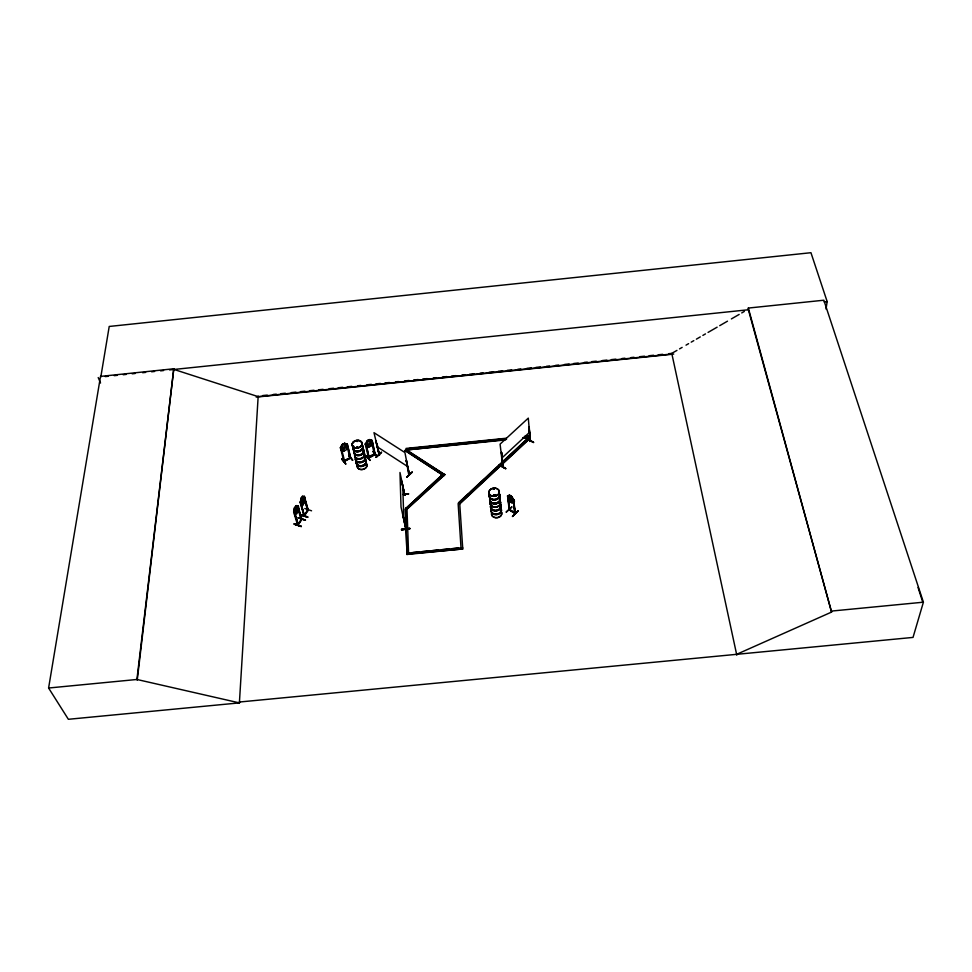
<?xml version="1.0" encoding="UTF-8"?>
<svg xmlns="http://www.w3.org/2000/svg" width="972" height="972" viewBox="0 0 972 972"><rect width="100%" height="100%" fill="white"/><g stroke="black" fill="none" stroke-linecap="round" stroke-linejoin="round"><path stroke-width="1.46" d="M509.911 509.632L515.476 513.009L514.65 513.362L513.471 499.401L515.525 513.544L509.17 509.826M514.686 512.888L515.33 513.714L513.289 499.681M509.595 509.632L509.377 509.073M294.151 523.896L301.308 526.472L294.176 523.859M300.567 514.625C322.51 522.013 285.233 510.409 307.638 516.849M300.627 514.844L307.687 517.128M301.247 526.532L294.188 524.187L301.259 526.447M308.124 509.595L304.078 515.938L300.105 502.39L300.713 501.917L304.37 516.01L300.409 502.427L301.041 498.272L302.462 496.242L303.726 497.482M307.857 509.425L307.808 510.665L308.27 510.021M304.783 515.427C304.564 514.042 303.385 515.78 304.783 515.379M736.618 654.338L831.57 612.081L748.233 309.181L748.331 308.063L823.843 300.214L923.4 602.19L913.024 637.413L239.452 702.015L239.513 702.878L68.368 719.292L48.6 688.018L100.517 376.395L173.781 368.777L136.918 679.477L239.391 702.89L258.188 396.017M294.224 511.138L293.593 511.758L297.663 525.269L301.77 518.793L301.235 519.716M239.391 702.89L239.452 702.015M297.882 524.746L298.173 524.273M409.419 474.19L406.247 460.582L408.738 474.603L408.945 473.838M408.629 474.057L409.491 474.64L406.818 463.535M494.736 495.684L494.554 494.906M494.748 495.027L494.639 495.756M495.161 495.526L494.092 494.845M493.339 489.05L494.25 488.952L493.363 489.135M494.153 494.845L493.825 495.939M494.177 488.782L493.861 489.159M493.825 495.088L493.715 495.744M409.03 474.336L409.236 474.907L404.935 452.563L374.001 432.686L379.347 455.358L377.197 444.35M379.542 455.163L378.971 454.823M137.246 680.084L173.781 368.777M343.116 444.483L342.849 446.768L344.027 448.201L345.109 445.553L343.869 444.083L343.08 444.435M404.34 494.104L404.753 495.258L399.978 472.489L401.011 506.971L405.737 528.464M405.907 528.877L402.724 514.783L403.04 515.342M404.644 494.772L404.765 494.578M367.914 440.668L367.866 443.985L368.789 444.447L370.101 442.77L368.667 440.267M826.018 309.035L827.16 301.587L810.952 252.708L109.216 326.458L100.796 377.063M301.113 504.565L303.033 504.784L305.038 498.563L304.406 496.4L302.377 496.303M293.775 511.916L294.48 507.712L295.938 505.671M293.848 511.94L294.552 507.736L295.063 512.499L296.351 512.438L297.724 508.514L297.238 506.898C293.459 504.869 299.947 505.136 298.55 508.004L297.894 512.135L296.448 514.176L294.516 514.091M357.113 441.592L357.441 441.021L356.76 441.385M356.894 447.606L357.332 446.67M356.627 447.339L356.59 447.728M356.76 447.715L357.684 447.618L357.259 446.78M297.894 512.135L298.526 507.931M356.675 441.3L357.332 441.239M304.2 499.11L302.863 503.022L301.612 503.071L301.041 498.272M831.57 612.081L748.331 308.063M375.058 453.803L374.171 454.046L374.925 453.632M374.414 454.216L374.208 454.179C366.007 456.925 366.274 460.777 375.168 454.301M374.354 454.495L368.339 457.496M368.315 457.727L375.156 454.349L372.191 440.523L369.36 439.575L367.064 440.741L365.314 444.253M342.217 444.508L342.12 449.04L343.954 449.526L346.615 446.61L344.574 443.39L342.217 444.508L340.455 447.958L342.266 444.556L344.598 443.305L347.429 444.277L344.525 443.329M350.576 457.508L350.005 457.897M340.552 447.922L341.293 447.497L340.419 447.764L343.942 461.712L350.698 458.006L347.381 444.228L346.542 444.471L347.356 444.338M341.172 447.485L344.513 460.85M350.455 457.836L343.76 461.493L344.392 460.619M370.271 460.278L365.982 455.71M530.433 440.498L529.728 441.191M530.469 440.996L529.023 426.817L529.898 441.458L530.481 440.948M503.253 465.867L502.512 466.694L501.516 452.296L503.229 466.402M503.314 466.317L502.779 466.779L501.516 452.296M307.577 510.434L304.005 496.473L307.857 510.604M308.197 510.13L304.37 515.95L300.47 501.844M298.38 524.722L297.954 525.342L301.867 519.34L297.833 505.865L301.466 519.947L301.527 518.708M308.233 510.142L304.406 496.4M342.302 444.605L340.419 447.764M347.915 446.44L346.202 449.915L343.833 451.117L341.002 450.158M370.842 446.136L372.555 442.71M304.272 514.82L307.711 510.312M304.819 508.502L311.562 510.81M300.105 502.39L300.713 501.917M298.295 517.979L305.536 520.069L298.222 517.784M301.478 518.781L301.077 519.388L301.672 519.194L297.979 507.141M298.003 524.236L301.369 519.607M298.027 525.232L294.212 511.163L298.343 524.819L294.37 512.56M530.384 440.486L529.655 440.826L530.105 440.304M530.396 441.033L529.874 441.094M503.265 465.916L502.512 466.694M505.61 468.383C487.215 457.156 517.104 475.502 500.519 465.855M371.596 440.863L371.511 440.729M343.76 460.935L349.713 457.897L350.127 458.395L346.542 444.471M304.005 496.473L308.002 509.911M307.82 509.498L307.747 510.106M512.754 515.986C529.388 499.997 501.017 527.832 518.088 510.762M512.742 516.217L518.149 511.005M512.208 503.083C506.339 499.912 516.557 505.719 514.042 499.766M506.12 511.977L511.843 507.056M506.4 512.123L511.782 506.971M515.233 513.69L509.049 509.753L507.821 495.829L509.571 510.13L509.887 509.486M508.101 496.242L507.542 495.939L507.858 498.162M510.81 496.352C509.207 494.882 509.462 499.219 510.519 499.632L511.819 499.657L510.871 496.303M511.551 496.461L513.872 500.033L511.576 496.425L509.364 495.125L508.599 496.716L508.769 498.369L511.685 501.43L512.924 500.993L511.576 496.425L509.425 495.064L507.481 495.999M528.294 439.636L533.701 442.394L527.31 439.052M499.28 465.175L505.671 468.626M530.044 441.373L529.242 426.951M523.045 438.141L529.035 437.534L530.214 438.238L459.792 503.897L458.541 502.706L528.999 437.096L530.177 437.801L459.72 503.472L458.14 503.63L460.983 547.394M458.614 503.132L468.516 493.898M470.715 491.856L485.016 478.528M488.321 475.454L526.836 439.587M501.637 458.237L529.485 432.358M341.78 458.954L345.777 464.021L341.816 458.93M341.78 459.234L345.777 464.021M369.968 460.461L366.007 455.649M405.932 508.405L442.539 474.555L405.932 508.405L407.074 509.17L444.812 474.761L406.077 449.574L405.032 450.498L443.767 475.721L405.032 450.498M458.541 502.706L459.72 503.472L462.757 548.961L406.976 554.477L405.409 508.903L406.989 508.745L444.739 474.336M412.079 472.064L406.685 477.276L412.116 472.113M412.164 472.331L406.709 477.24M406.782 460.922L406.053 460.752M376.091 457.229L381.534 452.417M376.152 457.314L381.498 452.211L376.055 457.022M405.117 450.923L406.162 450L505.063 439.964M376.371 441.555L375.848 441.227L379.238 455.37M305.33 520.299L298.185 517.797M350.685 458.067L347.162 444.131M404.668 494.201L404.753 495.258L401.691 480.97L404.474 495.295M494.019 495.927L494.918 495.744M530.25 440.79L528.294 418.13L500.082 444.131L502.779 466.779M350.442 457.35L350.102 458.371M668.748 353.699L671.774 353.383L676.949 350.394M679.549 348.887L682.137 347.393M686.025 345.145L688.613 343.651M691.214 342.144L693.801 340.65M696.389 339.155L700.277 336.907M702.865 335.401L705.465 333.906M708.053 332.412L717.129 327.163M719.717 325.669L727.493 321.173M731.381 318.925L739.157 314.43M741.745 312.923L744.345 311.429M373.041 451.543L377.476 456.403L373.139 451.737M373.479 451.628L377.185 456.512M368.582 447.424L370.806 446.075M343.638 461.032L349.859 458.067M352.581 460.327L348.669 455.54L352.557 460.023M367.951 440.729L368.704 440.316M365.229 443.997L365.982 443.718L369.068 457.691L365.994 443.827L365.229 443.997L368.582 457.921M533.458 442.576L527.286 438.761M352.642 460.242L348.644 455.236M509.316 509.583L508.125 498.587M509.656 510.13L508.55 497.567M401.715 481.541L404.741 495.198M403.222 494.359L408.592 493.8L403.186 494.432M403.222 494.602L408.605 494.031M105.28 376.601L108.269 376.286M114.246 375.666L117.235 375.35M123.213 374.73L126.202 374.427M132.18 373.807L135.169 373.491M142.641 372.713L145.63 372.41M151.608 371.778L154.597 371.474M160.574 370.854L163.563 370.539M169.541 369.919L748.391 309.764M824.183 301.891L827.16 301.587M401.594 529.764C426.902 526.192 384.499 531.878 409.82 528.865M401.521 529.133L409.759 528.27M401.582 529.412L409.807 528.549M262.719 395.555L267.239 395.094M273.278 394.462L276.303 394.158M280.835 393.684L285.355 393.223M291.393 392.603L295.925 392.129M300.457 391.667L304.977 391.194M309.509 390.732L314.041 390.27M318.561 389.796L323.093 389.335M329.131 388.715L333.663 388.241M338.183 387.779L342.715 387.306M347.247 386.844L351.767 386.37M357.805 385.75L360.831 385.447M366.869 384.815L371.389 384.353M375.921 383.891L380.453 383.418M384.985 382.956L389.505 382.482M395.543 381.862L398.569 381.546M404.607 380.927L409.127 380.465M413.659 379.991L418.191 379.53M422.711 379.068L427.243 378.594M433.281 377.974L436.294 377.658M442.333 377.039L446.865 376.577M451.397 376.103L455.917 375.642M461.955 375.022L464.981 374.706M469.512 374.244L474.032 373.77M480.071 373.151L483.096 372.835M489.135 372.215L493.655 371.754M498.186 371.28L502.718 370.818M507.238 370.344L511.77 369.882M517.809 369.263L520.822 368.947M526.86 368.327L531.392 367.853M535.924 367.392L540.444 366.93M546.483 366.298L549.508 365.994M555.547 365.375L558.56 365.059M564.598 364.439L569.13 363.965M573.662 363.504L578.182 363.03M584.221 362.41L587.246 362.106M591.766 361.633L596.298 361.171M602.336 360.551L606.868 360.077M611.388 359.616L615.92 359.142M621.958 358.522L624.972 358.206M631.01 357.587L634.036 357.283M640.074 356.651L644.594 356.189M649.126 355.728L653.658 355.254M658.178 354.792L662.71 354.318M671.895 353.978L258.151 396.625L174.024 369.457M256.158 397.123L673.73 354.087M444.812 474.761L406.162 450L406.041 448.42L506.4 438.226M524.382 436.404L528.877 435.942L529.035 437.534L523.009 437.704M409.115 448.542L415.105 447.934M418.106 447.63L424.096 447.023M428.591 446.561L434.569 445.954M437.57 445.65L442.066 445.2M446.549 444.739L452.539 444.131M457.034 443.669L461.53 443.22M466.025 442.758L472.003 442.151M476.499 441.701L480.994 441.239M485.49 440.79L491.48 440.182M494.469 439.879L500.459 439.271M525.913 436.683L528.877 435.942M506.521 439.38L406.162 450M405.409 508.903L407.074 509.17L405.846 507.979M406.989 508.745L408.556 553.007L406.928 553.165L462.672 547.649M412.954 552.57L418.981 551.975M421.994 551.671L429.527 550.93M432.54 550.626L438.566 550.031M441.58 549.739L449.113 548.986M452.126 548.694L458.152 548.099M406.891 554.064L462.757 548.961M831.777 611.048L923.4 602.19M48.6 688.018L136.918 679.477M301.041 504.541L303.033 504.699L304.358 502.731M295.853 505.732L297.578 505.792M357.149 466.305L357.186 466.305A4.981 3.742 -13 0 0 364.026 469.124A4.981 3.742 -13 0 0 365.581 462.793M302.073 501.394L303.167 500.932C303.944 500.167 302.547 495.987 301.66 497.943L301.794 500.446M300.409 502.427L301.113 498.296L303.033 504.784M298.246 524.321L298.064 525.245M341.05 450.218L343.881 451.166M365.776 446.403L368.607 447.339M369.396 439.623L371.365 442.855L368.692 445.771L366.894 445.273C365.108 441.689 368.825 437.74 372.13 440.583M377.039 446.683L407.645 466.536M379.408 454.629L376.043 441.069M344.659 461.287L344.21 460.655M507.785 498.138L510.069 501.734M98.196 377.549L100.553 383.029M918.03 587.465L922.635 601.802M298.027 509.036L301.223 519.874M371.316 440.717L374.427 454.702M371.924 440.377L375.071 454.422M671.774 353.383L736.8 655.189M403.016 514.747L405.871 528.865L405.761 527.869M513.471 499.401L514.893 513.131M405.494 509.328L406.976 554.477M402.773 486.389L403.854 520.725M499.292 497.312A5.212 4.07 -6.8 0 1 498.6 502.573A5.224 4.082 -6.8 0 1 491.905 503.253A5.224 4.082 -6.8 0 1 490.301 498.211A5.212 4.07 -6.8 0 0 491.917 503.241A5.212 4.07 -6.8 0 0 498.6 502.573A5.224 4.082 -6.8 0 0 499.304 497.312M499.341 497.057A5.297 4.131 -6.8 0 1 498.624 502.39A5.297 4.131 -6.8 0 1 491.844 503.071A5.297 4.131 -6.8 0 1 490.216 497.968M493.241 495.732A5.297 4.131 -6.8 0 1 494.59 495.465M500.288 501.479A5.224 4.082 -6.8 0 1 495.732 507.105A5.224 4.082 -6.8 0 1 490.265 502.475M500.276 501.309A5.224 4.082 -6.8 0 1 495.708 506.947A5.224 4.082 -6.8 0 1 490.24 502.317M498.891 493.205A5.322 4.143 -6.8 0 1 495.538 499.754A5.322 4.143 -6.8 0 1 489.293 495.161M498.855 493.46A5.249 4.082 -6.8 0 1 495.55 499.924A5.249 4.082 -6.8 0 1 489.39 495.404M499.316 496.862A5.31 4.131 -6.8 0 1 498.6 502.196A5.31 4.131 -6.8 0 1 491.82 502.876A5.31 4.131 -6.8 0 1 490.192 497.773M493.217 495.538A5.31 4.131 -6.8 0 1 494.566 495.258M498.867 492.998A5.322 4.143 -6.8 0 1 495.513 499.559A5.322 4.143 -6.8 0 1 489.268 494.967M499.389 493.74A5.249 4.082 -6.8 0 1 494.797 499.377A5.249 4.082 -6.8 0 1 489.305 494.748M501.163 509.073A5.176 4.07 -6.8 0 1 496.643 514.674A5.176 4.07 -6.8 0 1 491.212 510.057M499.669 507.384A5.176 4.07 -6.8 0 1 500.556 508.137M501.212 508.83A5.249 4.119 -6.8 0 1 495.939 514.54A5.249 4.119 -6.8 0 1 491.553 508.793M499.693 507.129A5.249 4.119 -6.8 0 1 500.592 507.894M500.932 511.284A5.176 4.07 -6.8 0 1 497.688 517.712A5.176 4.07 -6.8 0 1 491.601 513.204M500.896 511.078A5.152 4.058 -6.8 0 1 497.664 517.493A5.152 4.058 -6.8 0 1 491.589 512.985M500.313 501.601A5.224 4.082 -6.8 0 1 495.744 507.238A5.224 4.082 -6.8 0 1 490.277 502.609M500.155 504.116A5.273 4.131 -6.8 0 1 499.45 509.437A5.273 4.131 -6.8 0 1 492.707 510.118A5.273 4.131 -6.8 0 1 491.091 505.015M501.09 508.441A5.176 4.07 -6.8 0 1 496.571 514.042A5.176 4.07 -6.8 0 1 491.139 509.425M500.118 504.371A5.2 4.07 -6.8 0 1 499.426 509.62A5.2 4.07 -6.8 0 1 492.78 510.288A5.2 4.07 -6.8 0 1 491.176 505.258M500.13 503.921A5.273 4.131 -6.8 0 1 499.426 509.243A5.273 4.131 -6.8 0 1 492.683 509.923A5.273 4.131 -6.8 0 1 491.067 504.82M500.045 503.727A5.2 4.07 -6.8 0 1 499.353 508.988A5.2 4.07 -6.8 0 1 492.695 509.656A5.2 4.07 -6.8 0 1 491.103 504.626M363.151 449.501A5.03 3.742 -12.9 0 1 359.519 455.528A5.03 3.742 -12.9 0 1 354.051 451.336M363.163 449.246A5.103 3.803 -12.9 0 1 362.07 454.228A5.103 3.803 -12.9 0 1 355.57 454.884A5.103 3.803 -12.9 0 1 354.428 450.133M363.103 452.004A5.03 3.754 -12.9 0 1 363.431 457.095A5.03 3.754 -12.9 0 1 356.773 458.432A5.03 3.754 -12.9 0 1 355.302 453.584M363.066 451.871A5.03 3.754 -12.9 0 1 363.394 456.962A5.03 3.754 -12.9 0 1 356.736 458.298A5.03 3.754 -12.9 0 1 355.266 453.45M362.277 445.395A5.115 3.803 -12.8 0 1 361.171 450.376A5.115 3.803 -12.8 0 1 354.659 451.032A5.115 3.803 -12.8 0 1 353.516 446.282M362.216 448.153A5.03 3.742 -12.9 0 1 362.532 453.244A5.03 3.742 -12.9 0 1 355.861 454.58A5.03 3.742 -12.9 0 1 354.391 449.732M362.264 445.65A5.054 3.754 -12.8 0 1 358.619 451.676A5.054 3.754 -12.8 0 1 353.14 447.485M363.115 449.052A5.103 3.803 -12.9 0 1 362.021 454.021A5.103 3.803 -12.9 0 1 355.521 454.689A5.103 3.803 -12.9 0 1 354.391 449.939M362.228 445.188A5.115 3.803 -12.8 0 1 361.134 450.17A5.115 3.803 -12.8 0 1 354.61 450.838A5.115 3.803 -12.8 0 1 353.468 446.075M362.119 444.994A5.054 3.754 -12.8 0 1 361.037 449.915A5.054 3.754 -12.8 0 1 354.61 450.571A5.054 3.754 -12.8 0 1 353.48 445.881M364.84 459.647A4.969 3.73 -12.9 0 1 365.436 464.422A4.981 3.742 -12.9 0 1 359.324 466.305A4.981 3.742 -12.9 0 1 356.627 462.174A4.969 3.73 -12.9 0 0 359.324 466.293A4.969 3.73 -12.9 0 0 365.436 464.422A4.981 3.742 -12.9 0 0 364.852 459.647M364.852 459.379A5.054 3.791 -12.9 0 1 365.448 464.239A5.054 3.791 -12.9 0 1 359.239 466.135A5.054 3.791 -12.9 0 1 356.505 461.943M366.335 463.365A4.981 3.742 -13 0 1 363.394 469.209A4.981 3.742 -13 0 1 357.161 466.183M363.965 453.061A5.006 3.73 -12.9 0 1 362.884 457.958A5.006 3.73 -12.9 0 1 356.517 458.602A5.006 3.73 -12.9 0 1 355.4 453.936M363.978 455.601A5.067 3.791 -12.9 0 1 364.573 460.449A5.067 3.791 -12.9 0 1 358.352 462.356A5.067 3.791 -12.9 0 1 355.606 458.164M363.978 455.868A5.006 3.742 -12.9 0 1 364.573 460.655A5.006 3.742 -12.9 0 1 358.425 462.526A5.006 3.742 -12.9 0 1 355.728 458.395M364.804 459.197A5.054 3.791 -12.9 0 1 365.399 464.045A5.054 3.791 -12.9 0 1 359.19 465.94A5.054 3.791 -12.9 0 1 356.457 461.749M363.929 455.406A5.067 3.791 -12.9 0 1 364.524 460.254A5.067 3.791 -12.9 0 1 358.303 462.162A5.067 3.791 -12.9 0 1 355.558 457.97M363.832 455.224A5.006 3.742 -12.9 0 1 362.264 461.554A5.006 3.742 -12.9 0 1 355.412 458.748M296.873 508.83L296.217 511.005L295.537 510.822L295.573 506.716L296.873 508.83M491.759 495.987A5.273 4.095 -6.8 0 0 499.316 491.65A5.273 4.095 -6.8 0 0 491.127 488.928A5.273 4.095 -6.8 0 0 491.759 495.987A5.273 4.095 -6.8 0 0 499.316 491.662A5.273 4.095 -6.8 0 0 491.127 488.928A5.273 4.095 -6.8 0 0 491.759 495.999M498.515 501.929A5.224 4.07 -6.8 0 0 499.219 496.68A5.237 4.082 -6.8 0 1 498.527 501.941A5.237 4.082 -6.8 0 1 491.832 502.609A5.237 4.082 -6.8 0 1 490.228 497.567A5.224 4.07 -6.8 0 0 491.832 502.597A5.224 4.07 -6.8 0 0 498.515 501.929M495.902 495.1A5.224 4.07 -6.8 0 0 493.217 495.38A5.237 4.082 -6.8 0 1 495.902 495.1M354.561 447.618A5.067 3.754 -12.8 0 0 362.058 443.56A5.067 3.754 -12.8 0 0 354.525 441.057A5.079 3.754 -12.8 0 0 354.561 447.642A5.079 3.754 -12.8 0 0 362.07 443.572A5.079 3.754 -12.8 0 0 354.525 441.069A5.067 3.754 -12.8 0 0 354.561 447.618M354.646 447.958A5.054 3.742 -12.8 0 0 362.119 443.9A5.054 3.742 -12.8 0 0 354.61 441.397A5.054 3.742 -12.8 0 0 354.646 447.958M363.139 465.333A4.981 3.73 -12.9 0 0 364.694 459.015A4.981 3.742 -12.9 0 1 363.151 465.345A4.981 3.742 -12.9 0 1 356.311 462.526A4.981 3.73 -12.9 0 0 363.139 465.333"/></g></svg>
